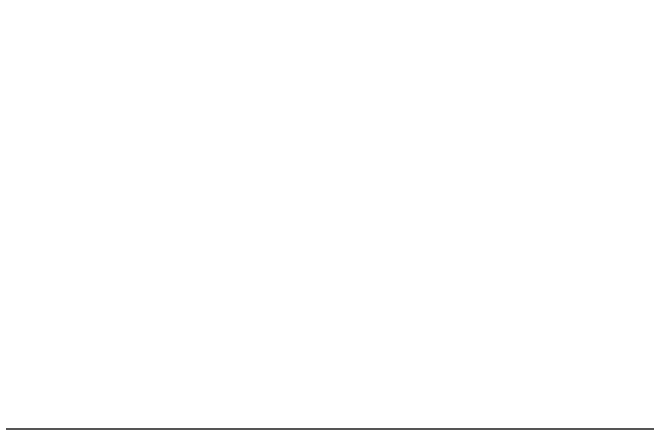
# Model space of a CAD drawing. Header units: millimetres. Extents: x -414 to 301, y -13 to 326.
# Drawn here: x -176.94 to -162.88, y 0 to 9.23 of the extents above; entities that cross this region are included whole.
import ezdxf

# ---------------------------------------------------------------- set-up
doc = ezdxf.new("R2010")
doc.units = ezdxf.units.MM
doc.layers.add('Images', color=7, linetype='Continuous')
picture_1 = doc.add_image_def('image5.jpg', size_in_pixel=(1024, 768))

msp = doc.modelspace()

# ---------------------------------------------------------------- pictures from other files: only their frames are drawn
at = {"layer": 'Images'}
image = msp.add_image(picture_1, insert=(-361.3669983996026, 1.13686837721616e-13), size_in_units=(210, 157.49999999999991), dxfattribs=dict(at, brightness=99, contrast=72))
image.dxf.flags = 7

doc.saveas('drawing.dxf')
